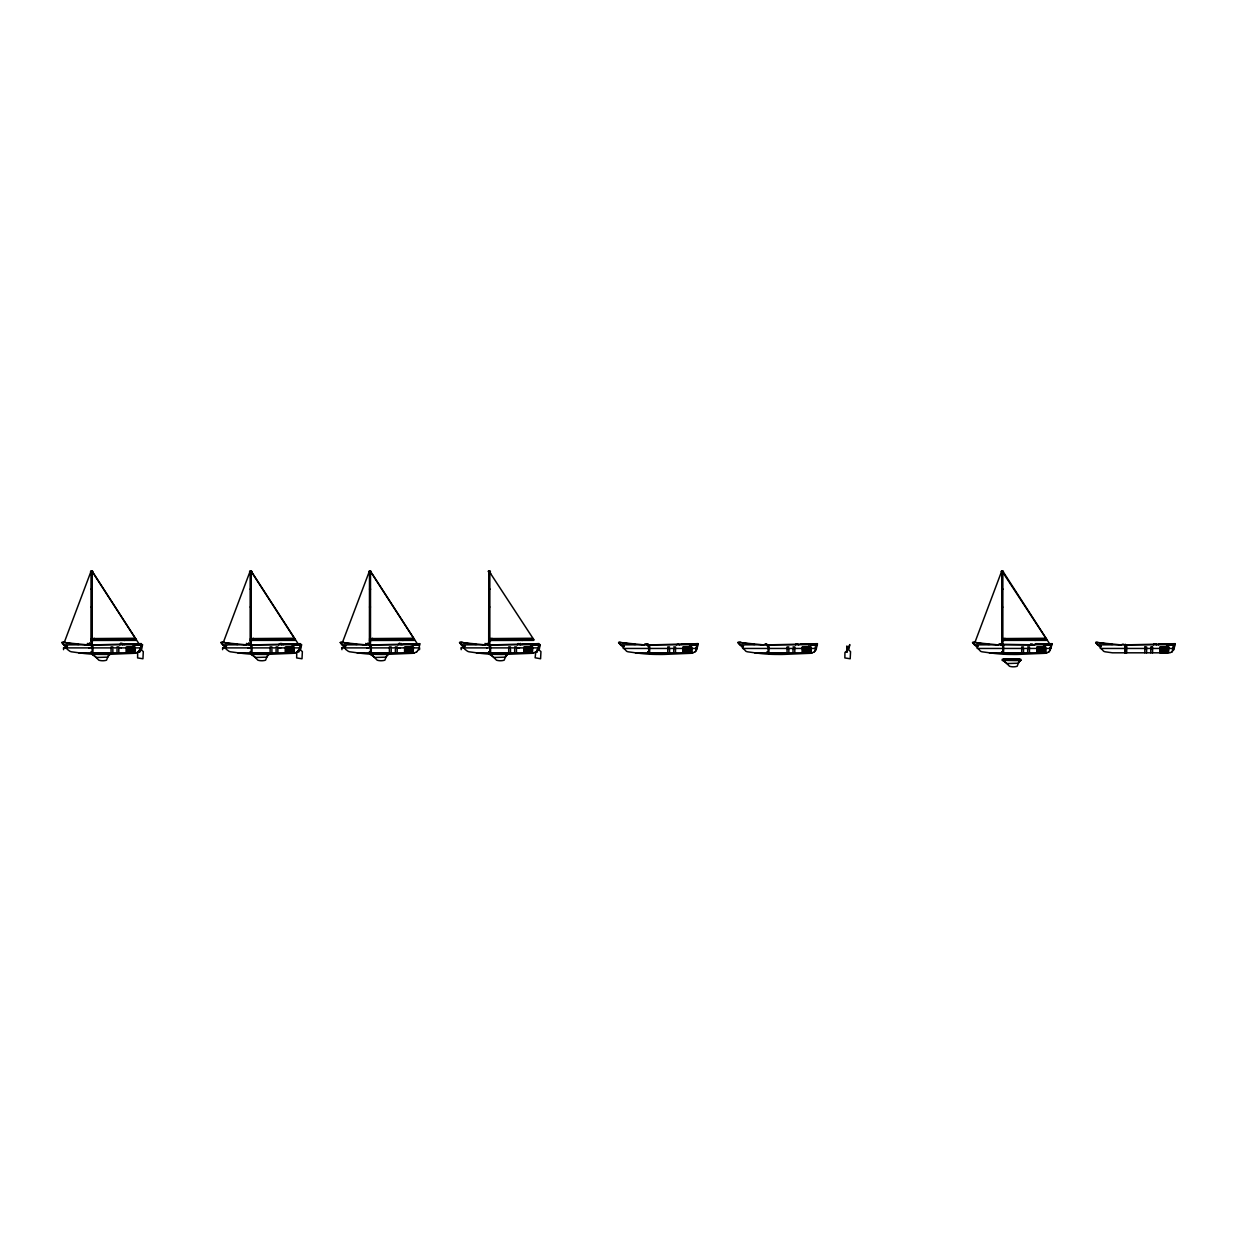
<?xml version="1.0" encoding="UTF-8"?>
<svg xmlns="http://www.w3.org/2000/svg" width="1238" height="1238" viewBox="0 0 1238 1238"><rect width="100%" height="100%" fill="white"/><g stroke="black" fill="none" stroke-linecap="round" stroke-linejoin="round"><path stroke-width="1.5" d="M133.456 649.238L133.456 652.782L133.859 649.238M292.524 649.238L292.524 652.782L292.911 649.238M411.821 649.238L411.821 652.782L412.208 649.238M531.102 651.203L531.102 649.238M531.102 647.737L531.257 646.932M665.549 653.2L649.656 653.525M690.17 651.203L689.411 647.319L689.411 652.813M784.846 652.813L784.846 654.345L784.846 653.2M809.451 651.203L809.451 647.319M809.451 647.737L809.606 646.932M1019.493 652.813L1019.493 654.345L1019.493 653.2M1044.114 651.203L1043.355 647.319L1043.355 652.813M1044.114 647.737L1044.268 646.932L1036.871 646.932L1036.871 652.813M1125.559 652.813L1125.559 644.859M1167.217 651.203L1167.341 649.996M132.714 648.449L132.76 646.948M411.062 648.449L411.109 646.948M530.344 648.449L530.406 646.948M808.708 652.813L808.754 646.948M1125.899 652.813L1125.404 644.255L1125.404 652.813M133.611 646.932L132.76 647.582M292.679 646.932L291.812 647.582M411.96 646.932L411.109 647.582M1158.35 644.859L1158.876 643.853L1166.304 643.853L1166.304 644.658M531.504 649.238L531.504 652.565M682.927 652.813L682.927 646.932L691.748 646.932L691.748 652.612L691.361 647.319L690.556 647.319L690.556 652.565M802.224 652.813L802.224 646.932L811.045 646.932L811.045 652.612L810.658 647.319L809.853 647.319L809.853 652.565M1044.052 646.932L1045.692 646.932L1045.692 652.612L1045.305 647.319L1044.501 647.319L1044.501 652.565M1167.651 646.932L1167.62 652.565M814.434 651.776L815.718 649.78M1049.081 651.776L1052.099 644.658L974.461 644.859L972.542 642.476L974.275 642.522A22.733 21.835 -90 0 1 975.513 642.63L997.983 644.859M1120.529 644.859L1098.632 642.63A22.733 21.835 -90 0 0 1097.394 642.522L1095.692 642.476L1097.564 644.859L1175.202 644.658L1173.516 650.105L1173.082 646.685L1172.185 651.776M92.169 573.999L93.67 573.828L135.282 638.266L92.154 638.576M251.221 573.999L252.722 573.828L294.334 638.266L251.206 638.576M370.518 573.999L372.019 573.828L413.631 638.266L370.502 638.576M489.815 573.999L490.449 573.38M1002.811 573.999L1003.461 573.38M121.695 644.162L120.72 644.286L120.844 643.28M280.794 644.116L279.602 643.992L280.67 643.373M398.961 644.147L399.193 643.28M518.242 643.512L520.393 644.859M678.409 644.162L679.445 644.859M797.69 644.162L798.742 644.859M1032.353 644.162L1033.39 644.859M1155.1 644.441L1155.905 643.837L1156.509 644.859M89.09 644.425L89.461 643.218L90.885 644.859M248.652 644.394L247.708 643.822L248.668 643.28M248.977 643.992L249.937 644.859M258.556 653.262L259.067 653.215M367.454 644.425L367.965 643.28M368.259 643.992L369.233 644.859M374.619 653.339L380.747 653.045M486.611 644.379L487.261 643.28M487.509 644.116L488.53 644.859M493.668 653.37L507.766 653.169L507.766 654.283A6.035 6.02 39.9 0 0 505.383 657.146L504.145 660.21A13.572 13.572 0 0 1 496.531 660.21L493.823 657.471A18.493 18.477 -53.4 0 0 489.737 654.345L489.32 653.138L493.916 653.324M497.15 653.262L497.661 653.215M765.13 644.441L765.92 643.899M765.92 643.961L766.879 644.859M1006.974 659.328L1012.947 659.204M1010.146 659.328L1010.657 659.281M89.91 643.992L90.498 644.859M88.749 644.147L89.291 643.187M248.002 644.348L248.529 643.218L249.55 644.859M366.061 644.859L367.965 643.28M417.732 650.538L416.788 651.776M696.096 650.538L695.137 651.776M1173.098 650.677L1173.485 649.78M1002.672 639.628L1002.672 640.139M139.352 650.554L139.724 649.78L138.439 651.776M298.729 649.795L297.491 651.776M140.513 648.712L142.556 644.58L141.503 650.089L143.298 651.606L142.943 658.771L137.604 657.935L137.681 652.441A6.329 6.329 0 0 0 139.058 651.312L139.136 651.312M299.581 648.712L301.608 644.58L300.555 650.089L302.366 651.606L302.01 658.771L296.656 657.935L296.749 652.441A6.329 6.329 0 0 0 298.126 651.312L298.9 650.29A6.329 6.329 0 0 0 299.287 649.532M140.498 648.279L141.442 644.658L63.819 644.859L61.9 642.476L63.633 642.522A22.733 21.835 -90 0 1 64.871 642.63L87.341 644.859M299.565 648.279L300.509 644.658L222.871 644.859L220.952 642.476L222.685 642.522A22.733 21.835 -90 0 1 223.923 642.63L246.393 644.859M418.846 648.279L419.79 644.658L342.168 644.859L340.249 642.476L341.982 642.522A22.733 21.835 -90 0 1 343.22 642.63L365.69 644.859M696.36 646.685L696.468 650.105L698.155 644.658L620.517 644.859L618.598 642.476L620.331 642.522A22.733 21.835 -90 0 1 621.569 642.63L644.039 644.859M815.347 646.685L815.796 650.027L817.436 644.658L739.813 644.859L737.894 642.476L739.628 642.522A22.733 21.835 -90 0 1 740.866 642.63L763.335 644.859M102.398 653.045L110.12 653.169L110.12 654.283A6.035 6.02 39.9 0 0 107.737 657.146L106.499 660.21A13.572 13.572 0 0 1 98.885 660.21L96.177 657.471A18.493 18.477 -53.4 0 0 92.092 654.345L91.674 653.138L102.63 653.076M261.404 653.076L269.188 653.169L269.188 654.283A6.035 6.02 39.9 0 0 266.789 657.146L265.566 660.21A13.572 13.572 0 0 1 257.937 660.21L255.245 657.471A18.493 18.477 -53.4 0 0 251.144 654.345L250.726 653.138L261.682 653.076M64.33 642.274L90.978 571.445M91.674 654.128L93.902 654.252A157.659 157.659 0 0 0 101.377 654.422A111.637 111.637 0 0 0 107.985 654.391L110.058 654.283L91.674 654.128A18.477 18.477 0 0 1 96.177 657.471L107.737 657.146A6.02 6.02 0 0 1 110.12 654.283L134.199 653.293A6.422 6.422 0 0 0 135.468 653.122L138.408 651.792M223.382 642.274L250.045 571.445M269.188 654.128L267.037 654.391A111.637 111.637 0 0 1 260.429 654.422A157.659 157.659 0 0 1 252.97 654.252L250.726 654.128A18.477 18.477 0 0 1 255.245 657.471L266.789 657.146A6.02 6.02 0 0 1 269.188 654.283L250.726 654.128M374.387 653.37L370.023 653.138L370.441 654.345A18.493 18.477 -53.4 0 1 374.541 657.471L377.234 660.21A13.572 13.572 0 0 0 384.863 660.21L386.086 657.146A6.035 6.02 39.9 0 1 388.469 654.283L388.469 653.169L381.01 653.122M489.32 654.128L491.548 654.252A157.659 157.659 0 0 0 499.022 654.422A111.637 111.637 0 0 0 505.63 654.391L507.704 654.283L489.32 654.128A18.477 18.477 0 0 1 493.823 657.471L505.383 657.146A6.02 6.02 0 0 1 507.766 654.283L531.845 653.293A6.422 6.422 0 0 0 533.114 653.122L536.054 651.792M974.971 642.274L1001.557 571.523M1020.777 660.194L1020.716 660.349A6.035 6.02 39.9 0 0 1018.379 663.212L1017.156 666.276A13.572 13.572 0 0 1 1009.527 666.276L1006.834 663.553A18.493 18.477 -53.4 0 0 1002.734 660.411L1002.316 659.204L1006.494 659.25M120.566 643.605L120.798 644.348M91.21 644.859L92.154 644.859M93.809 639.381L94.692 639.381M124.961 640.386L124.079 640.386M135.081 639.381L135.747 638.87L136.056 640.386L91.643 640.448M250.262 644.859L251.206 644.859M252.862 639.381L253.759 639.381M294.149 639.381L295.031 639.381M369.558 644.859L370.502 644.859M372.158 639.381L373.056 639.381M403.309 640.386L402.427 640.386M413.43 639.381L414.096 638.87L414.405 640.386L369.992 640.448M488.855 644.859L489.799 644.859M491.455 639.381L492.337 639.381M522.606 640.386L521.724 640.386M532.727 639.381L533.392 638.87L533.702 640.386L489.289 640.448M767.204 644.859L768.086 644.859L768.148 652.813M1004.451 639.381L1005.349 639.381M1035.602 640.386L1034.72 640.386M1045.739 639.381L1046.389 638.87L1046.698 640.386L1002.3 640.371M1123.609 644.147L1124.259 644.859M298.513 650.275L299.225 649.238M537.106 650.275L539.087 644.658L461.449 644.859L459.546 642.476L461.279 642.522A22.733 21.835 -90 0 1 462.517 642.63L484.986 644.859M414.049 639.179L413.244 638.22M140.173 649.238L139.77 649.826M418.15 649.996L418.521 649.238M251.221 639.442L251.066 640.34M489.753 639.52L489.706 640.17M139.368 650.987L139.755 652.055L140.049 649.919M537.338 651.018L537.694 649.919M847.303 649.919L847.086 650.29A6.329 6.329 0 0 0 847.767 648.712L849.81 644.58L848.742 650.089L850.552 651.606L850.197 658.771L844.858 657.935L844.935 652.441A6.329 6.329 0 0 0 846.312 651.312L846.312 651.312M246.764 644.859L247.708 643.837M278.627 644.859L279.571 643.837M397.924 644.859L398.868 643.837M485.342 644.859L486.302 643.837M517.221 644.859L518.165 643.837M644.41 644.859L644.998 643.837L645.803 644.425M676.273 644.859L677.511 644.348M763.707 644.859L764.852 644.302M795.57 644.859L796.158 643.837L797.318 644.441M1030.217 644.859L1030.805 643.837L1031.966 644.441M1121.551 644.859L1122.51 644.162M1153.321 644.859L1153.924 643.837L1155.085 644.441M399.828 643.28L399.286 644.425M120.643 643.466L121.525 643.311M767.545 644.379L767.637 645.849M1002.254 644.364L1001.79 571.167M537.385 649.996L536.085 651.776M92.154 571.971C94.784 570.764 88.517 570.764 91.148 571.971M251.206 571.971C253.836 570.764 247.569 570.764 250.2 571.971M250.71 639.597L251.268 640.448M369.326 571.445L342.617 641.98L344.891 642.878M370.502 571.971C373.133 570.764 366.866 570.764 369.497 571.971M370.564 639.319L370.564 640.448M489.799 571.971C492.399 570.764 486.101 570.656 488.793 571.971M1002.795 571.971C1005.426 570.764 999.159 570.764 1001.79 571.971M124.28 644.658L125.115 643.853L132.559 643.853L132.559 644.658M283.332 644.658L284.183 643.853L291.611 643.853L291.611 644.658M402.629 644.658L403.48 643.853L410.908 643.853L410.908 644.658M521.925 644.658L522.761 643.853L530.189 643.853L530.189 644.658M680.977 644.658L681.829 643.853L689.256 643.853L689.256 644.658M1034.922 644.658L1035.773 643.853L1043.201 643.853L1043.201 644.658M89.136 644.441L90.297 644.859M367.485 644.441L368.847 644.859M491.997 639.257L491.904 638.282M1004.993 639.257L1004.9 638.282M297.476 651.792L294.659 653.091A6.422 6.422 0 0 1 293.267 653.293L267.903 654.345L252.01 653.602M416.773 651.792L413.832 653.107A6.422 6.422 0 0 1 412.548 653.293L386.333 654.391A111.637 111.637 0 0 1 379.726 654.422A157.659 157.659 0 0 1 372.251 654.252L370.023 654.128A18.477 18.477 0 0 1 374.541 657.471L386.086 657.146A6.02 6.02 0 0 1 388.469 654.283L370.023 654.128M695.122 651.792L692.197 653.107A6.422 6.422 0 0 1 690.912 653.293L664.682 654.391A111.637 111.637 0 0 1 658.074 654.422A157.659 157.659 0 0 1 650.615 654.252L648.743 654.144A157.659 157.659 0 0 1 635.744 652.828L628.068 651.792A14.237 14.237 0 0 1 626.629 651.281L618.629 642.476M814.418 651.792L811.478 653.107A6.422 6.422 0 0 1 810.194 653.293L783.979 654.391A111.637 111.637 0 0 1 777.371 654.422A157.659 157.659 0 0 1 769.897 654.252L768.04 654.144A157.659 157.659 0 0 1 755.025 652.828L747.365 651.792A14.237 14.237 0 0 1 745.91 651.281L737.925 642.476M1049.066 651.792L1046.125 653.107A6.422 6.422 0 0 1 1044.857 653.293L1018.626 654.391A111.637 111.637 0 0 1 1012.019 654.422A157.659 157.659 0 0 1 1004.56 654.252L1002.687 654.144A157.659 157.659 0 0 1 989.688 652.828L982.013 651.792A14.237 14.237 0 0 1 980.573 651.281L972.573 642.476M1172.169 651.792L1169.925 652.813L1112.436 652.813L1105.132 651.792A14.237 14.237 0 0 1 1103.677 651.281L1095.692 642.476M537.478 650.29A6.329 6.329 0 0 0 538.159 648.712L540.201 644.58L539.149 650.089L540.944 651.606L540.588 658.771L535.126 657.765L535.745 652.163M91.782 639.566L91.643 640.185M370.131 639.566L370.286 640.294M1160.315 647.164L1168.811 647.319M248.498 644.456L249.349 644.859M1000.01 644.456L1000.938 643.837L1001.527 644.859M94.305 639.272L94.258 638.282M372.653 639.272L372.607 638.282M536.781 651.296L536.812 651.296A6.329 6.329 0 0 1 535.389 652.411M1050.381 649.78L1050.443 646.685M489.289 639.597L489.289 640.185M1002.3 639.597L1002.3 640.185M647.768 645.849L648.433 644.271L648.851 652.813M490.465 573.38L532.928 638.266L489.799 638.576M1003.476 573.38L1045.924 638.266L1002.795 638.576M108.371 653.602L108.851 652.89L109.083 654.345M386.736 653.602L387.2 652.89L387.2 654.36L388.423 654.283M506.017 653.602L507.704 654.283M784.846 653.587L768.937 653.525M1019.493 653.587L1003.6 653.525M1019.029 659.668L1003.693 659.591M107.458 653.602L106.36 653.618M266.51 653.602L265.412 653.618M385.807 653.602L384.709 653.618M505.104 653.602L504.005 653.618M134.942 644.859L137.913 644.781L137.975 643.853M294.01 644.859L298.451 644.75M413.306 644.859L417.748 644.75M532.588 644.859L535.559 644.781M1045.599 644.859L1050.041 644.75M1168.703 644.859L1173.16 644.75M121.154 647.83L121.154 647.954M486.936 647.83L486.936 647.954M122.144 643.837L122.748 644.859M281.212 643.837L281.815 644.859M84.989 644.859L86.583 644.843M400.493 643.837L401.097 644.859M244.056 644.859L245.635 644.843M519.79 643.837L518.382 644.302M363.338 644.859L364.931 644.843M482.634 644.859L484.228 644.843M641.702 644.859L643.28 644.843M760.983 644.859L762.577 644.843M995.646 644.859L997.224 644.843M1118.75 644.859L1120.344 644.843M768.086 644.859L817.436 643.822M1002.44 644.302L1034.411 644.859L1035.695 643.667L1052.099 643.822M1125.915 652.813L1125.915 644.859L1175.202 643.822M298.42 650.987L298.822 652.055L298.621 650.786M536.998 650.987L537.4 652.055L537.199 650.786M846.606 652.055L847.009 646.174L847.009 652.055M369.945 571.971L369.992 645.849M91.148 607.131L92.154 607.131M250.2 607.022L251.206 607.131M369.497 607.022L370.502 607.022M488.793 607.131L489.799 607.022M1001.79 607.022L1002.795 607.131M91.055 639.087L92.231 639.087M250.122 639.087L251.283 639.087M369.419 639.087L370.58 639.087L370.58 640.68L369.419 640.68M488.701 639.087L489.877 639.087M1001.712 639.087L1002.873 639.087M91.643 639.396L136.056 639.381M250.71 639.396L295.108 639.381L295.108 640.386L250.71 640.371M369.992 639.396L414.405 639.381M489.289 639.319L533.702 639.381M1002.3 639.396L1046.698 639.381M92.355 639.891L136.056 639.891M251.407 639.891L295.108 639.891M370.704 639.891L414.405 639.891M490 639.891L533.702 639.891M1002.997 639.891L1046.698 639.891M91.055 640.68L92.231 640.68M250.122 640.68L251.283 640.68M488.701 640.68L489.877 640.68M1001.712 640.68L1002.873 640.68M64.268 641.98L66.543 642.878M223.32 641.98L225.595 642.878M619.186 642.476A19.839 19.839 0 0 1 620.965 642.568L623.24 642.878M975.033 641.98L977.184 642.878M1096.234 642.476A19.839 19.839 0 0 1 1098.013 642.568L1100.288 642.878M461.913 642.197L464.188 642.878M740.262 642.197L742.537 642.878M64.268 642.584L64.268 642.568A19.839 19.839 0 0 0 62.473 642.476M223.32 642.584L223.32 642.568A19.839 19.839 0 0 0 221.54 642.476M461.913 642.584L461.913 642.568A19.839 19.839 0 0 0 460.118 642.476M740.262 642.584L740.37 642.584A19.839 19.839 0 0 0 738.467 642.476M974.91 642.584L974.91 642.568A19.839 19.839 0 0 0 973.13 642.476M88.656 643.837L88.269 644.859M120.519 643.837L119.854 644.859M300.509 643.822L252.01 644.921L252.01 648.449M368.259 643.667L368.645 644.859M419.79 643.822L371.292 644.921L371.292 648.449M487.586 643.837L487.942 644.859L486.782 644.441M999.298 643.837L998.432 644.859M134.261 643.853L133.766 644.658M294.164 643.853L293.669 644.658M411.295 643.853L411.774 644.658M413.554 643.853L413.059 644.658M691.408 643.853L691.903 644.658M801.125 643.853L808.553 643.853L808.553 644.658M809.822 643.853L810.317 644.658L810.256 643.853M1046.095 643.853L1052.099 643.667M1168.068 643.853L1167.511 644.658M1168.363 643.853L1168.966 644.658M139.399 644.472L92.308 571.445M298.575 644.472L251.376 571.445M417.748 644.472L370.657 571.445M1050.041 644.472L1003.028 571.523L1003.569 573.751M1124.738 645.849L1125.915 645.849M1124.738 646.638L1125.915 646.638M112.859 646.932L111.064 646.932L111.064 648.449M117.022 646.932L118.817 646.932L118.817 648.449M271.911 646.932L270.116 646.932L270.116 648.449M276.089 646.932L277.869 646.932L277.869 648.449M391.208 646.932L389.413 646.932L389.413 648.449M395.371 646.932L397.166 646.932L397.166 648.449M510.489 646.932L508.71 646.932L508.71 648.449M514.668 646.932L516.463 646.932L516.463 648.449M669.557 646.932L667.762 646.932L667.762 652.813M673.735 646.932L675.515 646.932L675.515 652.813M788.854 646.932L787.059 646.932L787.059 652.813M793.016 646.932L794.811 646.932L794.811 652.813M1023.501 646.932L1021.706 646.932L1021.706 652.813M1027.679 646.932L1029.459 646.932L1029.459 652.813M690.278 646.932L689.458 647.582M131.12 647.319L130.717 648.449M132.714 647.319L133.456 648.449M290.172 647.319L289.769 648.449M409.469 647.319L409.066 648.449M411.062 647.319L411.821 648.449M528.765 647.319L528.363 648.449M687.817 647.319L687.415 652.813M807.114 647.319L806.712 652.813M1041.762 647.319L1041.359 652.813M530.406 647.582L531.257 647.582M808.754 647.582L809.606 647.582M1043.402 647.582L1044.253 647.582M1166.521 647.582L1167.372 646.932L1166.521 646.932L1166.459 652.813M63.556 647.892L141.194 647.892M222.623 647.892L300.246 647.892M341.92 647.892L419.543 647.892M461.201 647.892L538.84 647.892M1124.738 647.83L1125.915 647.83M623.256 648.449L689.442 648.449M690.17 648.449L697.164 648.449M742.537 648.449L808.739 648.449M809.451 648.449L816.461 648.449M977.184 648.449L1043.386 648.449M1044.114 648.449L1051.108 648.449M1100.303 648.449L1161.848 648.449M1164.478 648.449L1166.505 648.449M1167.217 648.449L1174.212 648.449M1124.738 648.635L1125.915 648.635M1146.605 648.635L1145.212 648.635L1145.212 646.932M1150.783 648.635L1152.176 648.635L1152.176 646.932M1124.738 649.826L1125.915 649.826M132.745 650.677L133.58 650.677M291.797 650.677L292.632 650.677M411.093 650.677L411.929 650.677M530.39 650.677L531.102 650.584M689.442 650.677L690.17 650.584M808.739 650.677L809.451 650.584M1043.386 650.677L1044.114 650.584M1124.738 650.615L1125.915 650.615M1166.49 650.677L1167.326 650.677M132.729 651.281L133.565 651.281M291.797 651.281L292.617 651.281M411.093 651.281L411.914 651.281M530.375 651.281L531.102 652.782M689.442 651.281L690.17 652.782M808.739 651.281L809.451 652.782M1043.386 651.281L1044.114 652.782M1166.49 651.281L1167.326 651.281M91.008 651.807L92.154 651.807M250.061 651.807L251.206 651.807M369.357 651.807L370.502 651.807M488.654 651.807L489.799 651.807M647.706 651.807L648.851 651.807L647.706 652.612M767.003 651.807L768.148 651.807M1001.65 651.807L1002.795 651.807M1124.738 651.807L1125.915 651.807M91.008 652.612L92.154 652.612M250.061 652.612L251.206 652.612M369.357 652.612L370.502 652.612M488.654 652.612L489.799 652.612M767.003 652.612L768.148 652.612M1001.65 652.612L1002.795 652.612M1124.738 652.612L1125.915 652.612M78.675 652.813L136.18 652.813M237.727 652.813L295.232 652.813M357.024 652.813L414.529 652.813M476.321 652.813L533.81 652.813M635.373 652.813L692.878 652.813M754.669 652.813L812.174 652.813M989.317 652.813L1046.822 652.813M92.943 653.602L108.851 654.345M371.292 653.602L387.2 654.345M490.588 653.602L506.497 653.602M1013.334 659.266L1020.777 659.25L1020.777 660.349A6.02 6.02 0 0 0 1018.379 663.212L1006.834 663.553A18.477 18.477 0 0 0 1002.316 660.194L1020.777 660.349L1019.493 660.349L1019.493 658.879L1003.6 658.879L1003.6 660.272M108.851 654.283L110.058 654.283M1019.493 660.411L1018.626 660.458A111.637 111.637 0 0 1 1012.019 660.488A157.659 157.659 0 0 1 1004.56 660.318L1002.316 660.194M497.181 653.602L498.109 653.618M377.884 653.602L378.813 653.618M258.587 653.602L259.531 653.618M99.535 653.602L100.464 653.618M495.324 653.587L496.252 653.602M376.027 653.587L376.971 653.602M256.746 653.587L257.674 653.602M97.678 653.587L98.607 653.602M1006.479 659.637L1007.407 659.668M493.467 653.571L494.411 653.587M374.17 653.571L375.114 653.587M254.889 653.571L255.817 653.587M95.821 653.571L96.765 653.587M1004.622 659.591L1005.55 659.637M491.61 653.525L492.554 653.571M372.329 653.525L373.257 653.571M253.032 653.525L253.96 653.571M93.964 653.525L94.908 653.571M645.834 644.441L646.994 643.837L647.582 644.859M648.356 644.364L648.356 645.849M253.248 639.272L253.31 638.282M464.807 649.238L467.562 651.281A14.237 14.237 0 0 0 469.016 651.792L476.676 652.828A157.659 157.659 0 0 0 489.691 654.144M345.51 649.238L348.28 651.281A14.237 14.237 0 0 0 349.72 651.792L357.395 652.828A157.659 157.659 0 0 0 370.394 654.144M226.214 649.238L228.984 651.281A14.237 14.237 0 0 0 230.423 651.792L238.098 652.828A157.659 157.659 0 0 0 251.097 654.144M67.162 649.238L69.916 651.281A14.237 14.237 0 0 0 71.371 651.792L79.031 652.828A157.659 157.659 0 0 0 92.045 654.144M1045.553 638.22L1046.172 639.087M532.541 638.22L533.176 639.087M459.577 642.476L464.188 648.449M340.28 642.476L344.891 648.449M293.963 638.22L294.582 639.087M220.998 642.476L225.61 648.449M134.896 638.22L135.53 639.087M61.931 642.476L66.543 648.449M490.542 573.643L490.031 571.523M371.245 573.643L370.735 571.523M251.979 573.751L251.438 571.523M92.896 573.643L92.386 571.523M665.518 653.587L665.549 652.813M1175.202 643.667L1169.214 643.853L1169.214 644.658M1174.506 643.667L1174.506 644.859M1174.166 643.853L1174.104 644.658M1173.934 643.853L1173.934 644.658M1173.315 643.853L1173.268 644.859L1172.99 643.853M1172.757 643.853L1172.757 644.658M1171.953 643.853L1171.953 644.658M1171.736 644.658L1171.736 643.853L1171.427 644.658M1170.9 643.853L1171.086 644.658M1170.746 643.853L1170.746 644.658M1170.575 643.853L1170.575 644.658M1170.22 643.853L1170.22 644.658M1170.049 643.853L1169.848 644.658M1169.724 643.853L1169.724 644.658M1169.337 643.853L1169.337 644.658M1168.455 643.853L1168.363 644.658M1168.409 647.319L1168.409 652.674L1168.811 646.932L1159.975 646.932L1159.975 652.813M1168.007 643.853L1168.068 644.658M1167.186 644.658L1167.155 643.853L1166.691 644.658M1167.217 647.319L1167.217 652.782M1166.072 646.932L1166.072 652.813M1165.268 647.319L1165.268 652.813M1164.881 646.932L1164.881 652.813M1164.478 647.319L1164.478 652.813M1164.076 648.449L1164.076 647.319L1164.076 652.813L1164.076 651.792M1163.395 646.932L1163.395 652.72M1163.008 647.319L1163.008 652.72M1162.606 647.319L1162.606 652.72M1161.848 647.319L1161.848 652.72M1161.461 647.319L1161.461 652.72M1161.058 646.932L1161.058 652.72M1160.377 647.319L1160.377 652.813M1152.578 652.813L1152.578 646.932L1150.783 646.932L1150.783 652.813M1146.605 652.813L1146.605 646.932L1144.825 646.932L1144.825 652.813M1126.704 644.859L1126.704 652.813M1124.816 644.859L1124.816 652.813M1051.387 643.667L1051.387 644.859M1050.985 643.853L1051.047 644.658M1050.83 643.853L1050.83 644.658M1050.211 643.853L1050.164 644.859M1049.979 643.853L1050.041 644.859M1050.01 648.047L1049.963 650.786M1049.87 643.853L1049.654 644.658M1048.849 643.853L1048.617 644.658M1048.509 643.853L1048.509 644.658M1048.323 643.853L1048.323 644.658M1047.982 643.853L1047.982 644.658M1047.781 643.853L1047.627 644.658M1047.456 643.853L1047.456 644.658M1047.116 643.853L1047.116 644.658M1046.946 643.853L1046.946 644.658M1046.744 643.853L1046.605 644.658M1046.234 643.853L1046.095 644.658M1045.847 644.658L1045.847 643.853L1045.259 644.658M1045.754 643.853L1045.754 644.658M1044.965 644.658L1044.408 643.853L1044.47 644.658M1044.052 644.658L1044.067 643.853L1043.572 644.658M1042.953 652.813L1042.953 647.319L1042.164 647.319L1042.164 652.813M1041.762 646.932L1041.762 652.813M1040.972 652.813L1040.972 647.319L1040.291 652.72M1039.889 652.72L1039.889 647.319L1039.502 652.72M1038.744 652.72L1038.744 647.319L1038.342 652.72M1037.939 652.72L1037.274 647.319L1037.274 652.813M1027.679 648.635L1027.679 652.813M1023.501 648.635L1023.501 652.813M1004.266 639.303L1004.266 640.464M1003.6 644.859L1003.6 654.19M1002.997 639.319L1002.997 640.448M1002.795 571.167L1002.795 652.813M1002.3 571.167L1002.3 645.849M1002.3 651.807L1002.3 652.813M846.807 646.298L846.807 652.024M817.436 643.667L811.447 643.853L811.447 644.658M816.74 643.667L816.74 644.859M816.399 643.853L816.337 644.658M816.182 643.853L816.182 644.658M815.548 643.853L815.517 644.859M815.223 643.853L815.393 644.859M815.362 648.047L815.316 650.786M815.006 643.853L815.006 644.658M814.202 643.853L814.202 644.658M813.97 643.853L813.97 644.658M813.66 643.853L813.861 644.658M813.335 643.853L813.134 644.658M812.979 643.853L812.979 644.658M812.809 643.853L812.809 644.658M812.453 643.853L812.453 644.658M812.298 644.658L812.097 643.853L811.958 644.658M811.586 643.853L811.586 644.658M811.107 644.658L811.2 643.853L810.704 644.658M809.42 644.658L808.925 643.853L808.94 644.658M808.306 652.813L808.306 647.319L807.516 647.319L807.516 652.813M807.114 646.932L807.114 652.813M806.309 652.813L806.309 647.319L805.644 652.72M805.242 652.72L805.242 647.319L804.839 652.72M804.096 652.72L804.096 647.319L803.694 652.72M803.292 652.72L802.611 647.319L802.611 652.813M793.016 648.635L793.016 652.813M788.854 648.635L788.854 652.813M768.937 644.859L768.937 654.19M767.637 651.807L767.637 652.813M767.065 644.859L767.065 645.849M697.443 643.667L697.443 644.859M697.118 643.853L697.118 644.658M697.056 643.853L696.886 644.658M696.267 643.853L696.096 644.859M695.926 643.853L695.926 644.658M695.71 643.853L695.71 644.658M694.905 643.853L694.905 644.658M694.673 643.853L694.564 644.658M694.379 643.853L694.379 644.658M694.038 643.853L694.038 644.658M693.837 643.853L693.837 644.658M693.682 643.853L693.512 644.658M693.172 643.853L693.001 644.658M692.8 643.853L692.8 644.658M692.661 643.853L692.661 644.658M692.29 644.658L692.15 643.853L698.155 643.667L649.656 644.921L649.656 654.19M691.81 643.853L691.81 644.658M691.021 644.658L690.464 643.853L690.525 644.658M690.123 644.658L690.108 643.853L689.628 644.658M689.009 652.813L689.009 647.319L688.22 647.319L688.22 652.813M687.817 646.932L687.817 652.813M687.028 652.813L687.028 647.319L686.347 652.72M685.945 652.72L685.945 647.319L685.558 652.72M684.8 652.72L684.8 647.319L684.397 652.72M683.995 652.72L683.33 647.319L683.33 652.813M673.735 648.635L673.735 652.813M669.557 648.635L669.557 652.813M648.356 651.807L648.356 652.813M538.84 647.923L538.84 649.671M538.391 643.667L538.391 644.859M538.05 643.853L537.988 644.658M537.834 643.853L537.834 644.658M537.199 643.853L537.168 644.859M536.983 643.853L537.044 644.859M536.874 643.853L536.642 644.658M535.621 643.853L535.853 644.658M535.512 643.853L535.512 644.658M535.311 643.853L535.311 644.658M534.986 643.853L534.986 644.658M534.63 643.853L534.785 644.658M534.46 643.853L534.46 644.658M534.104 643.853L534.104 644.658M533.949 643.853L533.949 644.658M533.733 643.853L533.609 644.658M533.238 644.658L533.098 643.853L539.087 643.667L490.588 644.921L490.588 648.449M532.851 644.658L532.247 643.853L532.355 644.658M532.758 643.853L532.758 644.658M532.696 648.449L532.696 646.932L523.875 646.932L523.875 648.449M532.696 649.238L532.294 652.674L532.294 649.238M532.294 648.449L532.294 647.319L531.504 648.449M531.953 644.658L531.396 643.853L531.458 644.658M531.056 644.658L531.071 643.853L530.591 644.658M531.102 647.319L531.102 648.449M530.344 649.238L530.344 652.813M529.957 648.449L529.957 647.319L529.152 648.449M529.957 649.238L529.957 652.813M529.152 649.238L529.152 652.813M528.765 646.932L528.765 648.449M528.765 649.238L528.765 652.813M528.363 649.238L528.363 652.813M527.961 648.449L527.961 647.319L527.295 648.449M527.961 649.238L527.961 652.813M527.295 649.238L527.295 652.72M526.893 648.449L526.893 647.319L526.49 648.449M526.893 649.238L526.893 652.72M526.49 649.238L526.49 652.72M525.732 648.449L525.732 647.319L525.345 648.449M525.732 649.238L525.732 652.72M525.345 649.238L525.345 652.72M524.943 648.449L524.943 647.319L524.262 648.449M524.943 649.238L524.943 652.72M524.262 649.238L524.262 652.813M523.875 649.238L523.875 652.813M520.347 643.389L520.347 644.271M516.463 649.238L516.463 652.813M514.668 649.238L514.668 652.813M510.489 649.238L510.489 652.813M508.71 649.238L508.71 652.813M506.497 652.813L506.497 654.36M491.269 639.303L491.269 640.464M490.588 649.238L490.588 654.19M490 639.319L490 640.448M489.799 571.167L489.799 648.449M489.799 649.238L489.799 652.813M489.289 571.167L489.289 645.849M489.289 651.807L489.289 652.813M488.793 571.167L488.701 645.849M485.064 643.389L485.064 644.271M461.201 647.923L461.201 649.671M419.79 643.667L413.801 643.853L413.801 644.658M419.543 647.923L419.543 649.671M419.094 643.667L419.094 644.859M418.692 643.853L418.537 644.658M417.902 643.853L417.748 644.859M417.686 643.853L417.577 644.658M417.361 643.853L417.361 644.658M416.556 643.853L416.556 644.658M416.216 643.853L416.324 644.658M416.014 643.853L416.014 644.658M415.689 643.853L415.689 644.658M415.488 643.853L415.488 644.658M415.334 643.853L415.334 644.658M414.807 643.853L414.807 644.658M414.451 643.853L414.451 644.658M414.312 643.853L414.312 644.658M413.941 643.853L413.941 644.658M413.461 643.853L413.554 644.658M413.399 648.449L413.399 646.932L404.578 646.932L404.578 648.449M413.399 649.238L413.012 652.674L413.012 649.238M413.012 648.449L413.012 647.319L412.208 648.449M412.61 644.658L412.672 643.853L412.177 644.658M411.062 649.238L411.062 652.813M410.66 648.449L410.66 647.319L409.871 648.449M410.66 649.238L410.66 652.813M409.871 649.238L409.871 652.813M409.469 646.932L409.469 648.449M409.469 649.238L409.469 652.813M409.066 649.238L409.066 652.813M408.679 648.449L408.679 647.319L407.998 648.449M408.679 649.238L408.679 652.813M407.998 649.238L407.998 652.72M407.596 648.449L407.596 647.319L407.194 648.449M407.596 649.238L407.596 652.72M407.194 649.238L407.194 652.72M406.451 648.449L406.451 647.319L406.049 648.449M406.451 649.238L406.451 652.72M406.049 649.238L406.049 652.72M405.646 648.449L405.646 647.319L404.981 648.449M405.646 649.238L405.646 652.72M404.981 649.238L404.981 652.813M404.578 649.238L404.578 652.813M401.05 643.389L401.05 644.271M397.166 649.238L397.166 652.813M395.371 649.238L395.371 652.813M391.208 649.238L391.208 652.813M389.413 649.238L389.413 652.813M371.973 639.303L371.973 640.464M371.292 649.238L371.292 654.19M370.502 571.167L370.502 648.449M370.502 649.238L370.502 652.813M369.992 651.807L369.992 652.813M369.497 571.167L369.419 645.849M365.767 643.389L365.767 644.271M342.74 641.98L342.617 642.584A19.839 19.839 0 0 0 340.837 642.476M341.92 647.923L341.92 649.671M300.509 643.667L294.505 643.853L294.505 644.658M300.246 647.923L300.246 649.671M299.797 643.667L299.797 644.859M299.41 643.853L299.472 644.658M299.24 643.853L299.24 644.658M298.621 643.853L298.621 644.658M298.389 643.853L298.451 644.859M298.064 643.853L298.064 644.658M297.027 643.853L297.259 644.658M296.919 643.853L296.919 644.658M296.733 643.853L296.733 644.658M296.393 643.853L296.393 644.658M296.192 643.853L296.192 644.658M295.867 643.853L295.867 644.658M295.526 643.853L295.526 644.658M295.356 643.853L295.356 644.658M295.155 643.853L295.015 644.658M294.118 648.449L294.118 646.932L285.282 646.932L285.282 648.449M294.118 649.238L293.716 652.674L293.716 649.238M293.762 643.853L293.762 644.658M293.716 648.449L293.716 647.319L292.911 648.449M293.375 644.658L292.818 643.853L292.88 644.658M292.478 644.658L291.982 643.853L292.013 644.658M292.524 648.449L292.524 647.319L291.766 648.449M291.766 649.238L291.766 652.813M291.363 648.449L291.363 647.319L290.574 648.449M291.363 649.238L291.363 652.813M290.574 649.238L290.574 652.813M290.172 646.932L290.172 648.449M290.172 649.238L290.172 652.813M289.769 649.238L289.769 652.813M289.382 648.449L289.382 647.319L288.702 648.449M289.382 649.238L289.382 652.813M288.702 649.238L288.702 652.72M288.299 648.449L288.299 647.319L287.912 648.449M288.299 649.238L288.299 652.72M287.912 649.238L287.912 652.72M287.154 648.449L287.154 647.319L286.752 648.449M287.154 649.238L287.154 652.72M286.752 649.238L286.752 652.72M286.349 648.449L286.349 647.319L285.684 648.449M286.349 649.238L286.349 652.72M285.684 649.238L285.684 652.813M285.282 649.238L285.282 652.813M281.753 643.389L281.753 644.271M277.869 649.238L277.869 652.813M276.089 649.238L276.089 652.813M271.911 649.238L271.911 652.813M270.116 649.238L270.116 652.813M267.903 652.813L267.903 654.36M252.676 639.303L252.676 640.464M252.01 649.238L252.01 654.19M251.407 639.319L251.407 640.448M251.206 571.167L251.206 648.449M251.206 649.238L251.206 652.813M250.71 571.167L250.71 645.849M250.71 651.807L250.71 652.813M250.2 571.167L250.2 644.859M246.47 643.389L246.47 644.271M222.623 647.923L222.623 649.671M141.194 647.923L141.194 649.671M140.745 643.667L140.745 644.859M140.343 643.853L140.405 644.658M140.188 643.853L140.188 644.658M139.554 643.853L139.523 644.859L139.229 643.853M139.554 650.786L139.554 652.024M138.996 643.853L138.996 644.658M138.207 643.853L138.207 644.658M137.666 643.853L137.666 644.658M137.139 643.853L137.341 644.658M136.985 643.853L136.985 644.658M136.814 643.853L136.814 644.658M136.459 643.853L136.459 644.658M136.103 643.853L136.103 644.658M135.963 643.853L135.963 644.658M135.592 643.853L135.592 644.658M135.453 644.658L135.453 643.853L141.442 643.667L92.943 644.921L92.943 648.449M135.112 644.658L135.205 643.853L134.602 644.658M135.05 648.449L135.05 646.932L126.23 646.932L126.23 648.449M135.05 649.238L134.648 652.674L134.648 649.238M134.648 648.449L134.648 647.319L133.859 648.449M133.812 643.853L133.812 644.658M133.425 644.658L133.41 643.853L132.93 644.658M132.714 649.238L132.714 652.813M132.311 648.449L132.311 647.319L131.507 648.449M132.311 649.238L132.311 652.813M131.507 649.238L131.507 652.813M131.12 646.932L131.12 648.449M131.12 649.238L131.12 652.813M130.717 649.238L130.717 652.813M130.315 648.449L130.315 647.319L129.65 648.449M130.315 649.238L130.315 652.813M129.65 649.238L129.65 652.72M129.247 648.449L129.247 647.319L128.845 648.449M129.247 649.238L129.247 652.72M128.845 649.238L128.845 652.72M128.087 648.449L128.087 647.319L127.7 648.449M128.087 649.238L128.087 652.72M127.7 649.238L127.7 652.72M127.297 648.449L127.297 647.319L126.616 648.449M127.297 649.238L127.297 652.72M126.616 649.238L126.616 652.813M126.23 649.238L126.23 652.813M122.701 643.389L122.701 644.271M118.817 649.238L118.817 652.813M117.022 649.238L117.022 652.813M112.859 649.238L112.859 652.813M111.064 649.238L111.064 652.813M93.624 639.303L93.624 640.464M92.943 649.238L92.943 654.19M92.154 571.167L92.154 648.449M92.154 649.238L92.154 652.813M91.643 571.167L91.643 645.849M91.643 651.807L91.643 652.813M91.148 571.167L91.055 645.849M87.418 643.389L87.418 644.271M63.556 647.923L63.556 649.671M1112.467 644.456A125.409 125.409 0 0 1 1100.737 642.955M1096.528 642.476A20.907 20.071 -90 0 1 1097.394 642.522M989.348 644.456A125.409 125.409 0 0 1 977.633 642.955M973.408 642.476A20.907 20.071 -90 0 1 974.275 642.522M754.7 644.456A125.409 125.409 0 0 1 742.97 642.955M738.761 642.476A20.907 20.071 -90 0 1 739.628 642.522M635.404 644.456A125.409 125.409 0 0 1 623.689 642.955M619.464 642.476A20.907 20.071 -90 0 1 620.331 642.522M476.351 644.456A125.409 125.409 0 0 1 464.621 642.955M460.412 642.476A20.907 20.071 -90 0 1 461.279 642.522M357.055 644.456A125.409 125.409 0 0 1 345.325 642.955M341.115 642.476A20.907 20.071 -90 0 1 341.982 642.522M237.758 644.456A125.409 125.409 0 0 1 226.043 642.955M221.819 642.476A20.907 20.071 -90 0 1 222.685 642.522M140.234 649.532A6.329 6.329 0 0 1 139.832 650.29M78.706 644.456A125.409 125.409 0 0 1 66.976 642.955M62.767 642.476A20.907 20.071 -90 0 1 63.633 642.522M696.066 650.677L696.019 648.047L696.066 650.755M646.623 643.961L646.994 644.859L646.623 643.899M1000.583 643.837L1000.938 644.859L1000.583 643.837M67.456 645.787L66.96 646.7L66.202 645.679L67.456 645.787M226.523 645.787L226.012 646.7L225.27 645.679L226.523 645.787M345.82 645.787L345.309 646.7L344.551 645.679L345.82 645.787M465.101 645.787L464.606 646.7L463.848 645.679L465.101 645.787M624.169 645.787L623.658 646.7L622.915 645.679L624.169 645.787M743.465 645.787L742.955 646.7L742.196 645.679L743.465 645.787M978.113 645.787L977.602 646.7L976.859 645.679L978.113 645.787M1101.216 645.787L1100.721 646.7L1099.963 645.679L1101.216 645.787M92.216 639.319L92.216 640.448L92.355 639.319M766.291 643.837L766.291 644.859L766.291 643.837M88.749 647.861L89.91 647.907L88.842 647.845M247.801 647.861L248.977 647.907L247.801 647.861M279.664 647.861L280.84 647.876L279.773 647.845M367.098 647.861L368.259 647.907L367.191 647.845M398.961 647.861L400.122 647.876L398.961 647.861M518.258 647.861L519.418 647.876L518.258 647.861M92.154 589.118L91.148 589.118L92.154 589.242M251.206 589.118L250.2 589.118L251.206 589.242M370.502 589.118L369.497 589.118L370.502 589.242M489.799 589.118L488.793 589.118L489.799 589.242M1002.795 589.118L1001.79 589.118L1002.795 589.242"/></g></svg>
